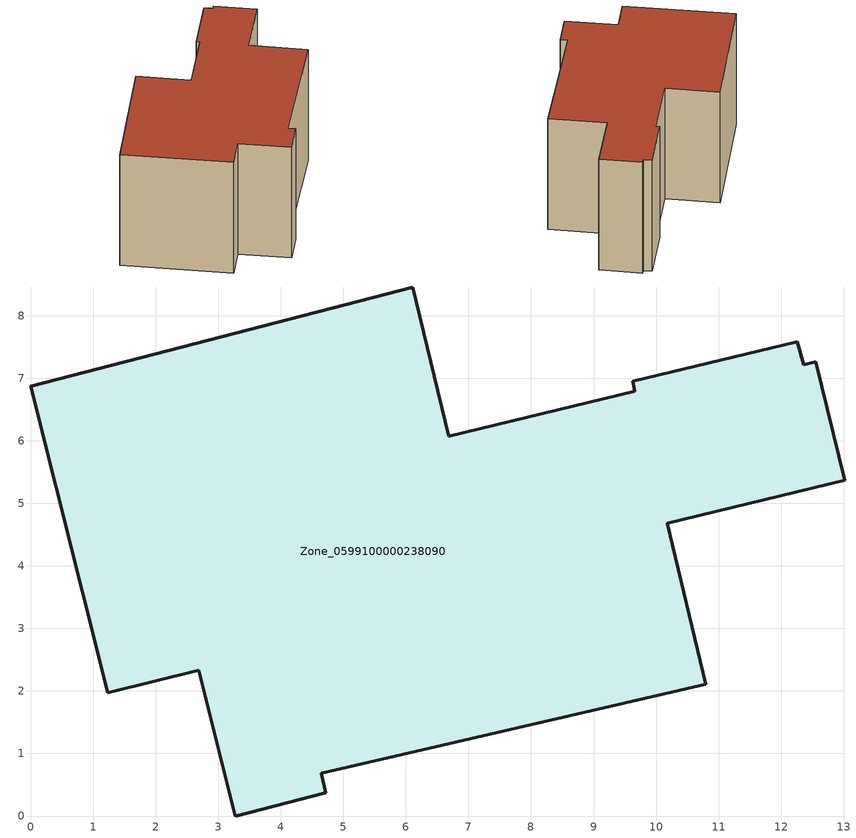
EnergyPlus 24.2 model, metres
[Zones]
Zone_0599100000238090
 floor ground (C_G): 4.65,0.68 4.72,0.37 3.27,0 2.69,2.33 1.23,1.97 0,6.87 6.11,8.46 6.69,6.07 9.66,6.79 9.63,6.95 12.26,7.59 12.37,7.22 12.56,7.27 13.02,5.37 10.18,4.68 10.8,2.11 z0
 wall outside (C_F): 0,6.87 1.23,1.97 2.69,2.33 3.27,0 4.72,0.37 4.65,0.68 10.8,2.11 10.18,4.68 13.02,5.37 12.56,7.27 12.37,7.22 12.26,7.59 9.63,6.95 9.66,6.79 6.69,6.07 6.11,8.46 0,6.87 z0:5.87
 roof outside (C_R): 13.02,5.37 12.56,7.27 12.37,7.22 12.26,7.59 9.63,6.95 9.66,6.79 6.69,6.07 6.11,8.46 0,6.87 1.23,1.97 2.69,2.33 3.27,0 4.72,0.37 4.65,0.68 10.8,2.11 10.18,4.68 z5.87
[BUILDING]
Pand.0599100000238090: North Axis=0; Terrain=City; Loads Convergence Tolerance Value=0.04; Temperature Convergence Tolerance Value=0.4; Solar Distribution=FullExterior; Maximum Number of Warmup Days=25; Minimum Number of Warmup Days=1
[Site:Location]
Rotterdam.The.Hague.AP_ZH_NLD Design_Conditions: Latitude=51.96; Longitude=4.45; Time Zone=1; Elevation=-4.5
[SITE:GROUNDTEMPERATURE:BUILDINGSURFACE]
18, 18, 18, 18, 18, 18, 18, 18, 18, 18, 18, 18
[MATERIAL] Thermal Absorptance=0.9; Solar Absorptance=0.7; Visible Absorptance=0.7
Name | Roughness | Thickness | Conductivity | Density | Specific Heat
G.TI.1965-1974 | MediumSmooth | 0.15 | 0.882353 | 540 | 1210
F.TI.1965-1974 | Rough | 0.3 | 0.697674 | 1920 | 840
R.TI.1965-1974 | MediumRough | 0.2 | 0.232558 | 1500 | 1000
[CONSTRUCTION]
C_G: G.TI.1965-1974
C_F: F.TI.1965-1974
C_R: R.TI.1965-1974
[ZONE]
Zone_0599100000238090: Type=1; Multiplier=1; Ceiling Height=Autocalculate; Volume=Autocalculate; Floor Area=autocalculate; Part of Total Floor Area=Yes
[ZONEINFILTRATION:DESIGNFLOWRATE]
Infil_Zone_0599100000238090: Zone or ZoneList or Space or SpaceList=Zone_0599100000238090; Schedule=AlwaysOn; Design Flow Rate Calculation Method=Flow/Area; Flow Rate per Floor Area=0.003; Constant Term Coefficient=1; Temperature Term Coefficient=0; Velocity Term Coefficient=0; Velocity Squared Term Coefficient=0
[HVACTEMPLATE:ZONE:IDEALLOADSAIRSYSTEM]
Zone_0599100000238090: Maximum Heating Supply Air Temperature=50; Minimum Cooling Supply Air Temperature=13; Maximum Heating Supply Air Humidity Ratio=0.0156; Minimum Cooling Supply Air Humidity Ratio=0.0077; Heating Limit=NoLimit; Cooling Limit=NoLimit; Dehumidification Control Type=ConstantSensibleHeatRatio; Cooling Sensible Heat Ratio=0.7; Dehumidification Setpoint=60; Humidification Control Type=None; Humidification Setpoint=30; Outdoor Air Method=None; Outdoor Air Flow Rate per Person=0.00944; Outdoor Air Flow Rate per Zone Floor Area=0; Outdoor Air Flow Rate per Zone=0; Demand Controlled Ventilation Type=None; Outdoor Air Economizer Type=NoEconomizer; Heat Recovery Type=None; Sensible Heat Recovery Effectiveness=0.7; Latent Heat Recovery Effectiveness=0.65
[ZONECONTROL:THERMOSTAT]
ThermostatControl_Zone_0599100000238090: Zone or ZoneList=Zone_0599100000238090; Control Type Schedule=DualSetpointControlType; Control 1=Thermostat_Zone_0599100000238090; Temperature Difference Between Cutout And Setpoint=0
[THERMOSTATSETPOINT:DUALSETPOINT]
Thermostat_Zone_0599100000238090: Heating Setpoint Temperature Schedule=HeatingSetpoint_Zone_0599100000238090; Cooling Setpoint Temperature Schedule=CoolingSetpoint_Zone_0599100000238090
[SCHEDULE:COMPACT]
HeatingSetpoint_Zone_0599100000238090: Through: 12/31, For: AllDays, Until: 24:00, 21
CoolingSetpoint_Zone_0599100000238090: Through: 12/31, For: AllDays, Until: 24:00, 24
DualSetpointControlType: Through: 12/31, For: AllDays, Until: 24:00, 4
AlwaysOn: Through: 12/31, For: AllDays, Until: 24:00, 1
